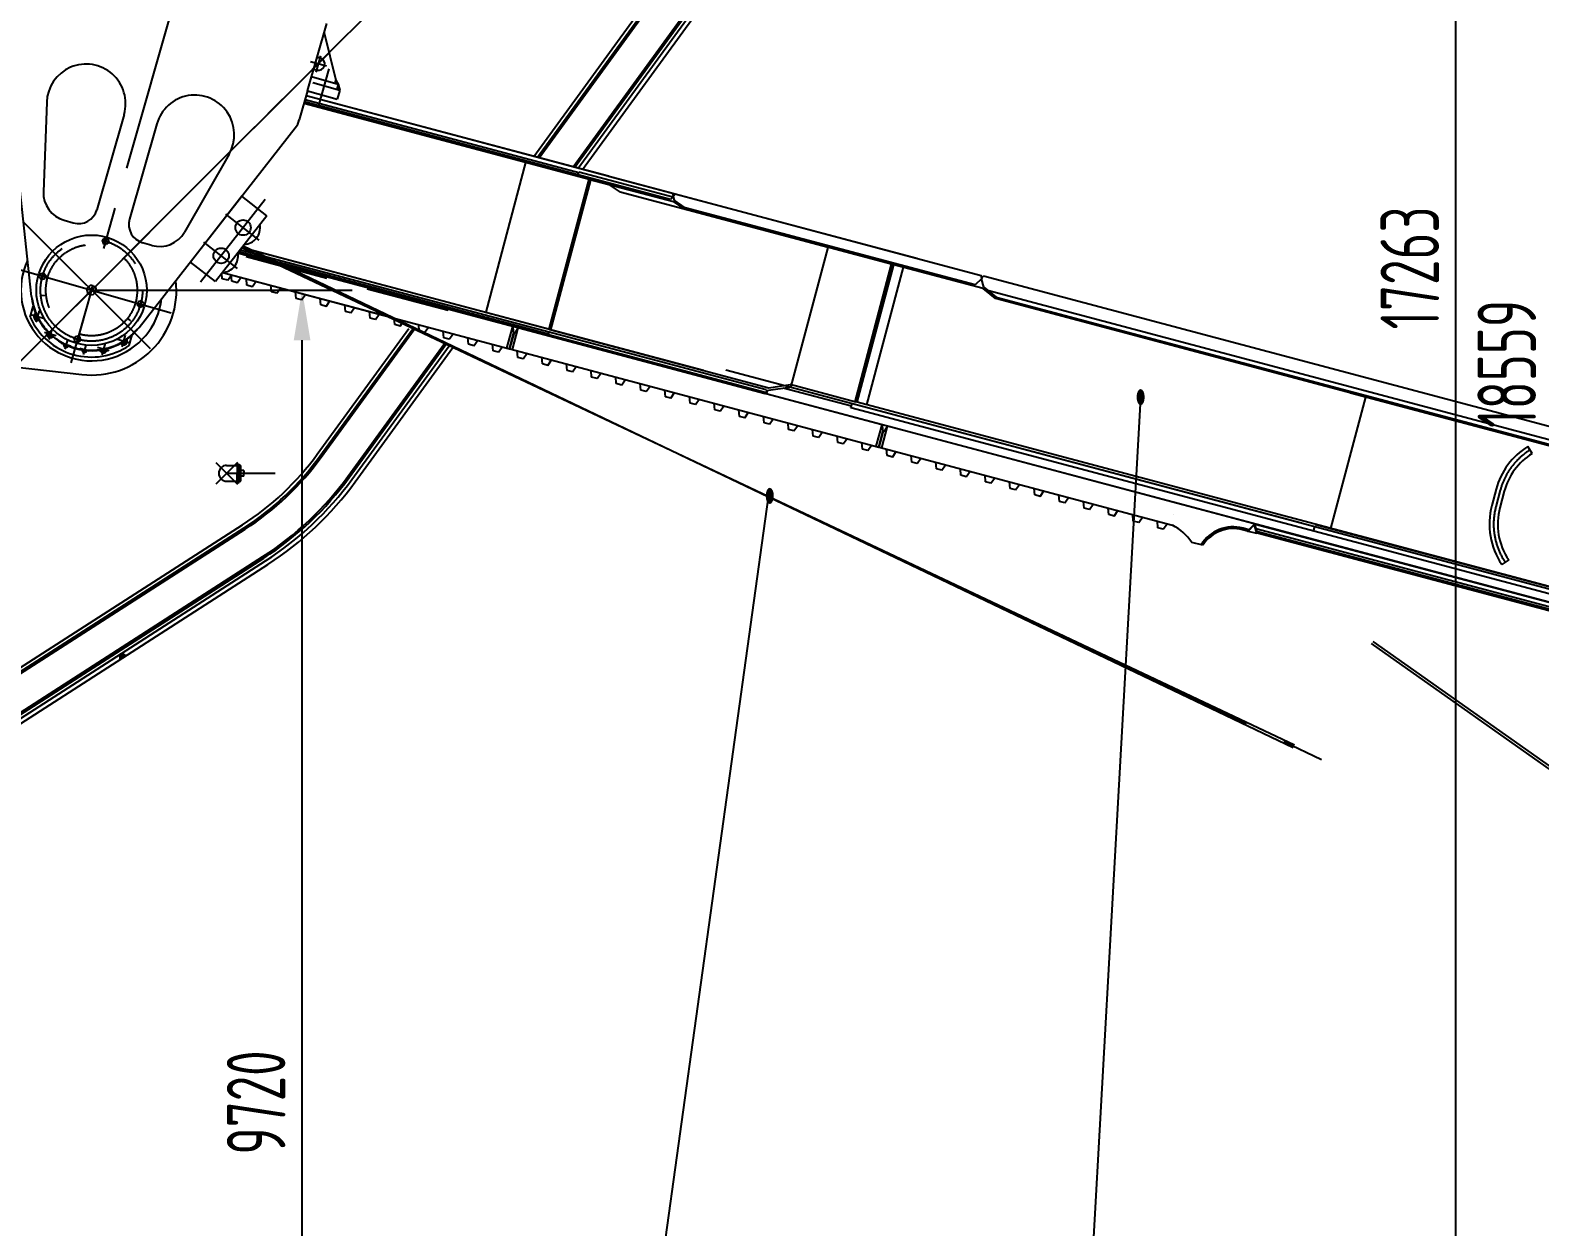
# Model space of a CAD drawing. Header units: millimetres. Extents: x 0 to 42000, y 0 to 29700.
# Drawn here: x 24494 to 33523, y 11457 to 18616 of the extents above; entities that cross this region are included whole.
import ezdxf
from ezdxf.enums import TextEntityAlignment as Align

# ---------------------------------------------------------------- set-up
doc = ezdxf.new("R2010")
doc.units = ezdxf.units.MM
doc.header["$LTSCALE"] = 1000
doc.linetypes.add('F', pattern=[0.75, 0.5, -0.25])
doc.linetypes.add('G', pattern=[2, 1.25, -0.25, 0.25, -0.25])
for name, color, linetype in [('01', 7, 'Continuous'), ('02', 1, 'Continuous'), ('04', 2, 'F'), ('05', 142, 'G'), ('08', 1, 'Continuous')]:
    doc.layers.add(name, color=color, linetype=linetype)
doc.styles.get("Standard").update_dxf_attribs({"font": 'isocp', "width": 0.707, "bigfont": 'intecad.shx'})
doc.dimstyles.new('INTE', dxfattribs={"dimscale": 100, "dimtxt": 3.5, "dimasz": 3, "dimexe": 3, "dimexo": 0, "dimgap": 1, "dimtad": 1, "dimdec": 0, "dimdsep": 46, "dimtxsty": 'Standard', "dimcen": 0, "dimclrd": 1, "dimclre": 1, "dimclrt": 3, "dimaunit": 1, "dimadec": 0, "dimazin": 0, "dimtfac": 1, "dimtdec": 0, "dimtmove": 0, "dimatfit": 0, "dimfxl": 1, "dimarcsym": 0})

# ---------------------------------------------------------------- blocks, each defined once
blk = doc.blocks.new('*U103')
at = {"layer": '01'}
for p, q in [((0, 20), (-18, 9.6)), ((-18, 9.6), (-18, 0)), ((-18, -9.6), (-18, 0)), ((18, 9.6), (0, 20)), ((18, 0), (18, 9.6)), ((18, 0), (18, -9.6)), ((0, -20), (-18, -9.6)), ((18, -9.6), (0, -20))]:
    blk.add_line(p, q, dxfattribs=at)
at = {"layer": '05'}
for p, q in [((-19.7, 0), (20.5, 0)), ((0, 21.6), (0, -21.2))]:
    blk.add_line(p, q, dxfattribs=at)
blk = doc.blocks.new('*U104')
at = {"layer": '01'}
for p, q in [((0, 30.4), (-27.5, 14.5)), ((-27.5, 14.5), (-27.5, 0)), ((-27.5, -14.5), (-27.5, 0)), ((27.5, 14.5), (0, 30.4)), ((27.5, 0), (27.5, 14.5)), ((27.5, 0), (27.5, -14.5)), ((0, -30.4), (-27.5, -14.5)), ((27.5, -14.5), (0, -30.4))]:
    blk.add_line(p, q, dxfattribs=at)
at = {"layer": '05'}
for p, q in [((-29.2, 0), (30, 0)), ((0, 32), (0, -31.6))]:
    blk.add_line(p, q, dxfattribs=at)
blk = doc.blocks.new('*D675')
at = {"layer": '08', "color": 1, "lineweight": -2}
for p, q in [((32404, 24603.7), (33320.5, 24603.7)), ((33020.5, 7640.5), (33020.5, 24303.7)), ((18876.1, 7340.5), (33320.5, 7340.5))]:
    blk.add_line(p, q, dxfattribs=at)
at = {"layer": '08', "color": 1}
for points in [[(32970.5, 24303.7), (33070.5, 24303.7), (33020.5, 24603.7)], [(32970.5, 7640.5), (33070.5, 7640.5), (33020.5, 7340.5)]]:
    blk.add_solid(points, dxfattribs=at)
at = {"layer": 'DEFPOINTS', "color": 0}
for p in [(32404, 24603.7), (33020.5, 24603.7), (18876.1, 7340.5)]:
    blk.add_point(p, dxfattribs=at)
at = {"layer": '08', "color": 3, "insert": (32745.5, 17193.2), "char_height": 350, "attachment_point": 5, "rotation": 90}
blk.add_mtext('17263', dxfattribs=at)
blk = doc.blocks.new('*D676')
at = {"layer": '08', "color": 1, "lineweight": -2}
for p, q in [((32404, 25899.2), (33900.9, 25899.2)), ((33600.9, 7640.5), (33600.9, 25599.2)), ((28531.9, 7340.5), (33900.9, 7340.5))]:
    blk.add_line(p, q, dxfattribs=at)
at = {"layer": '08', "color": 1}
for points in [[(33550.9, 25599.2), (33650.9, 25599.2), (33600.9, 25899.2)], [(33550.9, 7640.5), (33650.9, 7640.5), (33600.9, 7340.5)]]:
    blk.add_solid(points, dxfattribs=at)
at = {"layer": 'DEFPOINTS', "color": 0}
for p in [(32404, 25899.2), (33600.9, 25899.2), (28531.9, 7340.5)]:
    blk.add_point(p, dxfattribs=at)
at = {"layer": '08', "color": 3, "insert": (33325.9, 16619.8), "char_height": 350, "attachment_point": 5, "rotation": 90}
blk.add_mtext('18559', dxfattribs=at)
blk = doc.blocks.new('*D682')
at = {"layer": '08', "color": 1, "lineweight": -2}
for p, q in [((24860.7, 17060.6), (26420, 17060.6)), ((26120, 7640.5), (26120, 16760.6)), ((22234, 7340.5), (26420, 7340.5))]:
    blk.add_line(p, q, dxfattribs=at)
at = {"layer": '08', "color": 1}
for points in [[(26070, 16760.6), (26170, 16760.6), (26120, 17060.6)], [(26070, 7640.5), (26170, 7640.5), (26120, 7340.5)]]:
    blk.add_solid(points, dxfattribs=at)
at = {"layer": 'DEFPOINTS', "color": 0}
for p in [(24860.7, 17060.6), (26120, 17060.6), (22234, 7340.5)]:
    blk.add_point(p, dxfattribs=at)
at = {"layer": '08', "color": 3, "insert": (25844.9, 12200.6), "char_height": 350, "attachment_point": 5, "rotation": 90}
blk.add_mtext('9720', dxfattribs=at)
blk = doc.blocks.new('gfsds')
for points in [[(84484.5, 18863.7), (84486.2, 18869.9), (84482.9, 18870.8), (84481.3, 18864.7), (84444.1, 18827.3), (84447.4, 18826.4)], [(84487.5, 18863.4), (84489.1, 18869.2), (84486.2, 18869.9), (84484.5, 18863.7), (84484.4, 18863.5), (84497.4, 18815.2), (84500.8, 18814.3)]]:
    blk.add_hatch(color=256).paths.add_polyline_path(points)
for p, q in [((80443.7, 20970.5), (78806.4, 21406.3)), ((81006.3, 20847.6), (78813.6, 21431.3)), ((80509.3, 20930.2), (78800.4, 21385.1)), ((80993.2, 20811.8), (78803.1, 21394.8)), ((80440.6, 20958.9), (80444.6, 20974)), ((81005.9, 20824.5), (80444.6, 20974)), ((80503.8, 20931.7), (80265.3, 20035.9)), ((80270.9, 20034.4), (80509.3, 20930.2)), ((80277.2, 20031.7), (80515.6, 20927.5)), ((81008.7, 20827.3), (80993.2, 20811.8)), ((81010.2, 20833.1), (81006.3, 20847.6)), ((81008.7, 20827.3), (81010.2, 20833.1)), ((81008.7, 20827.3), (81010.2, 20833.1)), ((81008.7, 20827.3), (81014.4, 20806.1)), ((81009.7, 20796), (81076.7, 20752.3)), ((81010.2, 20833.1), (81020.8, 20843.8)), ((81081.2, 20761.5), (81014.4, 20806.1)), ((81020.8, 20843.8), (82850.1, 20356.8)), ((82815.8, 20299.7), (81081.2, 20761.5)), ((78430.4, 20524.3), (80270.9, 20034.4)), ((80048.5, 20051.2), (78402.9, 20489.2)), ((82313.1, 20423.2), (82094.2, 19600.8)), ((82109, 19597.9), (82327.9, 20420.3)), ((82861.8, 20278.2), (82320.6, 20422.2)), ((78311.8, 20336.8), (78308.9, 20369)), ((78343.8, 20328.3), (78311.8, 20336.8)), ((78313.6, 20375), (80029.7, 19918.2)), ((78343.8, 20328.3), (78366.5, 20360.9)), ((78459.1, 20297.6), (78455.5, 20337.2)), ((78491.1, 20289.1), (78513.8, 20321.7)), ((82852.5, 20336.5), (82815.8, 20299.7)), ((82854, 20342.3), (82850.1, 20356.8)), ((82854, 20342.3), (82852.5, 20336.5)), ((82854, 20342.3), (82852.5, 20336.5)), ((82866, 20286.4), (82852.5, 20336.5)), ((82864.6, 20353), (82854, 20342.3)), ((86715.1, 19328), (82864.6, 20353)), ((78491.1, 20289.1), (78459.1, 20297.6)), ((78606.3, 20258.4), (78602.8, 20298)), ((78638.3, 20249.9), (78606.3, 20258.4)), ((78638.3, 20249.9), (78661.1, 20282.5)), ((78753.6, 20219.2), (78750.1, 20258.8)), ((78785.6, 20210.7), (78808.4, 20243.3)), ((82937.3, 20217.7), (82861.8, 20278.2)), ((82866, 20286.4), (82941.3, 20227)), ((82888.7, 20268.5), (86737.8, 19243.9)), ((82941.3, 20227), (86745.8, 19214.3)), ((78785.6, 20210.7), (78753.6, 20219.2)), ((78900.9, 20180), (78897.4, 20219.6)), ((78932.9, 20171.5), (78900.9, 20180)), ((78932.9, 20171.5), (78955.6, 20204.1)), ((79048.2, 20140.8), (79044.6, 20180.4)), ((79080.2, 20132.3), (79048.2, 20140.8)), ((79080.2, 20132.3), (79102.9, 20164.9)), ((79195.4, 20101.6), (79191.9, 20141.2)), ((86752.9, 19202), (82937.3, 20217.7)), ((79227.4, 20093.1), (79195.4, 20101.6)), ((79227.4, 20093.1), (79250.2, 20125.7)), ((79342.7, 20062.4), (79339.2, 20102)), ((79374.7, 20053.9), (79342.7, 20062.4)), ((79374.7, 20053.9), (79397.4, 20086.5)), ((79490, 20023.2), (79486.4, 20062.8)), ((79522, 20014.7), (79544.7, 20047.3)), ((80014.2, 19922.3), (80048.5, 20051.2)), ((79522, 20014.7), (79490, 20023.2)), ((79637.2, 19984), (79633.7, 20023.6)), ((79669.2, 19975.5), (79637.2, 19984)), ((79669.2, 19975.5), (79692, 20008.1)), ((79784.5, 19944.8), (79781, 19984.4)), ((79816.5, 19936.3), (79839.3, 19968.9)), ((80029.7, 19918.2), (80055.7, 20016.2)), ((80032.4, 19917.5), (80058.5, 20015.4)), ((80047.5, 19985.2), (80049.6, 19993)), ((80047.8, 19913.4), (80082.1, 20042.2)), ((80055.7, 20016.2), (80053.7, 20008.4)), ((80055.7, 20016.2), (80053.7, 20008.4)), ((80055.7, 20016.2), (80053.7, 20008.4)), ((80058.5, 20015.4), (80056.4, 20007.7)), ((80058.5, 20015.4), (80056.4, 20007.7)), ((80058.5, 20015.4), (80056.4, 20007.7)), ((82257.6, 19463.2), (80082.1, 20042.2)), ((80260.3, 19994.8), (80266.8, 20019)), ((79816.5, 19936.3), (79784.5, 19944.8)), ((79931.8, 19905.6), (79928.3, 19945.2)), ((79963.8, 19897.1), (79931.8, 19905.6)), ((79963.8, 19897.1), (79986.5, 19929.7)), ((80032.4, 19917.5), (82238.7, 19330.2)), ((80079.1, 19866.4), (80075.5, 19906)), ((80111.1, 19857.9), (80079.1, 19866.4)), ((80111.1, 19857.9), (80133.8, 19890.5)), ((80226.3, 19827.2), (80222.8, 19866.8)), ((80258.3, 19818.7), (80226.3, 19827.2)), ((80258.3, 19818.7), (80281.1, 19851.3)), ((80373.6, 19788), (80370.1, 19827.6)), ((80405.6, 19779.5), (80373.6, 19788)), ((80405.6, 19779.5), (80428.3, 19812.1)), ((80520.9, 19748.8), (80517.3, 19788.4)), ((80552.9, 19740.3), (80520.9, 19748.8)), ((80552.9, 19740.3), (80575.6, 19772.9)), ((80668.1, 19709.6), (80664.6, 19749.2)), ((80700.1, 19701.1), (80668.1, 19709.6)), ((80700.1, 19701.1), (80722.9, 19733.7)), ((80815.4, 19670.4), (80811.9, 19710)), ((80847.4, 19661.9), (80870.2, 19694.5)), ((81578.9, 19670.7), (81707.2, 19688.3)), ((81580, 19684.9), (81709.1, 19703.3)), ((86530.2, 18404.5), (81707.2, 19688.3)), ((80847.4, 19661.9), (80815.4, 19670.4)), ((80962.7, 19631.2), (80959.2, 19670.8)), ((80994.7, 19622.7), (80962.7, 19631.2)), ((80994.7, 19622.7), (81017.4, 19655.3)), ((81110, 19592), (81106.4, 19631.6)), ((81142, 19583.5), (81164.7, 19616.1)), ((81567.5, 19657.2), (81568.3, 19660.1)), ((81567.5, 19657.2), (81570.5, 19646.1)), ((81568.3, 19660.1), (81578.9, 19670.7)), ((86468.3, 18342.3), (81570.5, 19646.1)), ((82074.3, 19574.5), (81667.2, 19682.8)), ((86544, 18417.4), (82101.7, 19599.9)), ((84942.5, 18842.6), (85151.6, 19628.3)), ((86752.9, 19202), (85059.8, 19652.7)), ((81142, 19583.5), (81110, 19592)), ((81257.2, 19552.8), (81253.7, 19592.4)), ((81289.2, 19544.3), (81257.2, 19552.8)), ((81289.2, 19544.3), (81312, 19576.9)), ((81404.5, 19513.6), (81401, 19553.2)), ((81436.5, 19505.1), (81404.5, 19513.6)), ((81436.5, 19505.1), (81459.2, 19537.7)), ((81551.8, 19474.4), (81548.2, 19514)), ((82071.4, 19563.9), (82078.3, 19589.5)), ((86508.6, 18382.8), (82071.4, 19563.9)), ((81583.8, 19465.9), (81551.8, 19474.4)), ((81583.8, 19465.9), (81606.5, 19498.5)), ((81699, 19435.2), (81695.5, 19474.8)), ((81731, 19426.7), (81699, 19435.2)), ((81731, 19426.7), (81753.8, 19459.3)), ((81846.3, 19396), (81842.8, 19435.6)), ((81878.3, 19387.5), (81901.1, 19420.1)), ((82223.3, 19334.3), (82257.6, 19463.2)), ((82238.7, 19330.2), (82264.8, 19428.1)), ((82241.5, 19329.5), (82267.5, 19427.4)), ((82256.9, 19325.3), (82291.2, 19454.2)), ((82264.8, 19428.1), (82262.8, 19420.4)), ((82264.8, 19428.1), (82262.8, 19420.4)), ((82264.8, 19428.1), (82262.8, 19420.4)), ((82267.5, 19427.4), (82265.5, 19419.7)), ((82267.5, 19427.4), (82265.5, 19419.7)), ((82267.5, 19427.4), (82265.5, 19419.7)), ((84482.9, 18870.8), (82291.2, 19454.2)), ((81878.3, 19387.5), (81846.3, 19396)), ((81993.6, 19356.8), (81990.1, 19396.4)), ((82025.6, 19348.3), (81993.6, 19356.8)), ((82025.6, 19348.3), (82048.3, 19380.9)), ((82140.9, 19317.6), (82137.3, 19357.2)), ((82172.9, 19309.1), (82195.6, 19341.7)), ((82241.5, 19329.5), (83994.3, 18862.9)), ((82256.6, 19397.2), (82258.6, 19404.9)), ((86146.3, 19290.9), (86119.8, 19333.3)), ((82172.9, 19309.1), (82140.9, 19317.6)), ((82288.1, 19278.4), (82284.6, 19318)), ((82320.1, 19269.9), (82288.1, 19278.4)), ((82320.1, 19269.9), (82342.9, 19302.5)), ((82435.4, 19239.2), (82431.9, 19278.8)), ((82467.4, 19230.7), (82435.4, 19239.2)), ((82467.4, 19230.7), (82490.1, 19263.3)), ((82582.7, 19200), (82579.2, 19238.9)), ((82614.7, 19191.5), (82582.7, 19200)), ((82614.7, 19191.5), (82637.4, 19224.1)), ((82729.9, 19160.8), (82726.4, 19200.4)), ((82761.9, 19152.3), (82729.9, 19160.8)), ((82761.9, 19152.3), (82784.7, 19184.9)), ((82877.2, 19121.6), (82873.7, 19161.2)), ((82909.2, 19113.1), (82932, 19145.7)), ((82909.2, 19113.1), (82877.2, 19121.6)), ((83024.5, 19082.4), (83021, 19122)), ((83056.5, 19073.9), (83024.5, 19082.4)), ((83056.5, 19073.9), (83079.2, 19106.5)), ((83171.8, 19043.2), (83168.2, 19082.8)), ((83203.8, 19034.7), (83226.5, 19067.2)), ((85931.4, 19078.1), (85905.1, 18979.5)), ((85979.7, 19065.2), (85953.4, 18966.7)), ((83203.8, 19034.7), (83171.8, 19043.2)), ((83319, 19004), (83315.5, 19043.6)), ((83351, 18995.5), (83319, 19004)), ((83351, 18995.5), (83373.8, 19028)), ((83466.3, 18964.8), (83462.8, 19004.4)), ((83498.3, 18956.3), (83466.3, 18964.8)), ((83498.3, 18956.3), (83521, 18988.8)), ((83613.6, 18925.6), (83610, 18965.2)), ((83645.6, 18917.1), (83613.6, 18925.6)), ((83645.6, 18917.1), (83668.3, 18949.6)), ((83760.8, 18886.4), (83757.3, 18926)), ((83792.9, 18877.9), (83760.8, 18886.4)), ((83792.9, 18877.9), (83815.6, 18910.4)), ((83800.5, 18888.9), (83805.6, 18896.1)), ((83908.1, 18847.2), (83904.6, 18886.8)), ((84002.2, 18927.7), (84002.2, 18927.7)), ((83940.1, 18838.7), (83908.1, 18847.2)), ((83924.8, 18845.3), (83923.6, 18841.1)), ((83940.1, 18838.7), (83962.9, 18871.2)), ((84444.1, 18827.3), (84414.3, 18835.3)), ((84452.2, 18835.5), (84416.9, 18844.9)), ((84481.3, 18864.7), (84444.1, 18827.3)), ((84444.1, 18827.3), (84447.4, 18826.4)), ((84447.4, 18826.4), (84484.5, 18863.7)), ((84447.4, 18826.4), (84497.4, 18815.2)), ((84482.9, 18870.8), (84481.3, 18864.7)), ((84484.4, 18863.5), (84497.4, 18815.2)), ((84484.5, 18863.7), (84486.2, 18869.9)), ((84487.5, 18863.4), (84489.1, 18869.2)), ((84487.5, 18863.4), (84500.8, 18814.3)), ((84489.1, 18869.2), (86518.4, 18329)), ((84493.3, 18842.2), (86501.4, 18307.6)), ((84500.8, 18814.3), (84497.4, 18815.2)), ((86489.2, 18295.4), (84497.8, 18825.5)), ((86481, 18287.2), (84500.8, 18814.3)), ((84839.1, 18827.2), (84845.9, 18852.8)), ((84850.7, 18867.1), (86543.8, 18416.4)), ((84176.4, 18742.3), (84110.6, 18759.8)), ((86006, 18654.7), (85964.5, 18626.7))]:
    blk.add_line(p, q)
at = {"ltscale": 3}
for p, q in [((80510, 20929), (80271.6, 20033.2)), ((81009.7, 20796), (80510, 20929)), ((82320.4, 20421.3), (81076.7, 20752.3)), ((82101.5, 19598.9), (82320.4, 20421.3)), ((80271.6, 20033.2), (81580, 19684.9)), ((82101.5, 19598.9), (81709.1, 19703.3))]:
    blk.add_line(p, q, dxfattribs=at)
at = {"ltscale": 1.333333}
for p, q in [((78411.6, 20500.3), (80263.7, 20007.3)), ((78419.7, 20510.6), (81564.1, 19673.6)), ((81559.3, 19649), (78402.9, 20489.2)), ((80262.8, 20003.9), (81567, 19656.7)), ((81567.5, 19657.2), (81559.3, 19649)), ((81564.1, 19673.6), (81568, 19659.1)), ((81568, 19659.1), (81567.5, 19657.2))]:
    blk.add_line(p, q, dxfattribs=at)
for centre, radius, start, end in [((86348.8, 18967), 432, 122.0113, 165.09417), ((86348.8, 18967), 382, 122.0113, 165.09417), ((86322.6, 18868.4), 432, 165.09417, 214.01752), ((86322.6, 18868.4), 382, 165.09417, 214.01752), ((83856.9, 18590.5), 305, 33.7158, 63.24416), ((84358.7, 18626.5), 226, 75.09417, 148.37921), ((84358.7, 18626.5), 216, 75.09417, 147.58095)]:
    blk.add_arc(centre, radius, start, end)
at = {"layer": '01', "color": 7, "linetype": 'Continuous', "ltscale": 1.5}
for p, q in [((82320.6, 20422.2), (82101.7, 19599.9)), ((82383.4, 20405.5), (82164.5, 19583.1))]:
    blk.add_line(p, q, dxfattribs=at)
at = {"layer": '01', "color": 7, "linetype": 'Continuous'}
for p, q in [((80048.5, 20051.2), (80051.3, 20021.4)), ((80082.1, 20042.2), (80064.9, 20017.8)), ((82257.6, 19463.2), (82260.4, 19433.4)), ((82291.2, 19454.2), (82274, 19429.7))]:
    blk.add_line(p, q, dxfattribs=at)
for centre, start, end in [((80057.3, 20022), 185.36718, 255.09417), ((80060, 20021.2), 255.09417, 324.82117), ((82266.4, 19433.9), 185.36718, 255.09417), ((82269.1, 19433.2), 255.09417, 324.82117)]:
    blk.add_arc(centre, 6, start, end, dxfattribs=at)
at = {"layer": '05', "color": 4, "linetype": 'G'}
blk.add_line((85955.5, 19071.7), (85929.3, 18973.1), dxfattribs=at)
for centre, start, end in [((86348.8, 18967), 122.0113, 165.09417), ((86322.6, 18868.4), 165.09417, 214.01752)]:
    blk.add_arc(centre, 407, start, end, dxfattribs=at)

msp = doc.modelspace()

# ---------------------------------------------------------------- hatches: boundary and pattern name
at = {"layer": '01'}
h = msp.add_hatch(color=256, dxfattribs=at)
h.paths.add_polyline_path([(26335.7, 18293.4), (26345.2, 18257.4), (26326.9, 18262.6)])
h.paths.add_polyline_path([(26322.2, 18317), (26335.7, 18293.4), (26317, 18298.8)])
h = msp.add_hatch(color=256, dxfattribs=at)
h.paths.add_polyline_path([(25034.8, 14883.8), (25029.5, 14880.3), (25030.8, 14851.5), (25048.3, 14862.7)])
h.paths.add_polyline_path([(25048.3, 14862.7), (25064.8, 14873.3), (25046.8, 14891.4), (25034.8, 14883.8)])

# ---------------------------------------------------------------- linework, layer by layer
for p, q in [((27456.7, 17824.4), (26131.4, 18177.2)), ((27952.7, 17742), (26144.6, 18223.3)), ((27456.7, 17824.4), (27218.3, 16928.6)), ((27956.1, 17690.5), (27456.5, 17823.4)), ((27952.7, 17742), (29796.5, 17251.3)), ((27956.1, 17690.5), (28023.1, 17646.7)), ((29266.8, 17315.7), (28023.1, 17646.7)), ((25946.6, 17224.7), (25734, 17281.3)), ((25946.6, 17224.7), (25734, 17281.3)), ((25809, 17303.7), (28521.9, 16581.6)), ((29044, 16478.8), (29266.8, 17315.7)), ((25644.7, 17167), (26615.5, 16908.6)), ((28505.8, 16543.5), (26009.4, 17208)), ((25700, 17113.7), (25696.5, 17153.2)), ((25732.1, 17105.1), (25700, 17113.7)), ((25732.1, 17105.1), (25754.8, 17137.7)), ((32098.3, 15665.8), (28653.6, 16582.7))]:
    msp.add_line(p, q)
for p, q in [((27506.6, 17860.8), (32204.5, 24320)), ((27527.3, 17855.3), (32225.8, 24315.3)), ((27537.7, 17852.5), (32222.1, 24293.3)), ((27740.7, 17798.5), (32392.4, 24194.2)), ((27751.1, 17795.7), (32400.5, 24188.3)), ((27771.8, 17790.2), (32412.9, 24171.3)), ((27797.7, 17783.3), (32432, 24155.1)), ((26322.2, 18317), (26335.7, 18293.4)), ((26335.7, 18293.4), (26326.9, 18262.6)), ((26345.2, 18257.4), (26329.6, 18202.6)), ((26335.7, 18293.4), (26345.2, 18257.4)), ((24592.4, 18186), (24572.3, 17649.4)), ((25683.1, 17874.3), (25416.7, 17408.1)), ((25759.8, 17622.7), (25451.6, 17228.5)), ((25909.4, 17505.7), (25759.8, 17622.7)), ((24696.2, 17478.5), (24751, 17462.9)), ((25909.4, 17505.7), (25601.3, 17111.5)), ((25221.2, 17328.5), (25166.4, 17344.2)), ((32055.2, 14338.3), (25759, 17313.3)), ((32048, 14322.3), (25767.2, 17323.7)), ((25601.3, 17111.5), (25451.6, 17228.5)), ((26210.5, 16078.7), (26758.3, 16832)), ((26226.7, 16067), (26781.7, 16830.1)), ((26234.7, 16061.1), (26790.9, 16825.7)), ((26393.3, 15945.8), (26971.3, 16740.5)), ((26401.3, 15939.9), (26980.5, 16736.2)), ((26417.5, 15928.2), (26998.9, 16727.5)), ((26437.7, 15913.5), (27021.9, 16716.6)), ((25732.5, 16020.1), (25742.7, 16020.1)), ((25732.5, 16020.1), (25732.5, 15965)), ((25742.7, 16020.1), (25742.7, 15965)), ((25753.3, 15917.5), (25753.3, 16012.5)), ((25732.5, 15909.8), (25732.5, 15965)), ((25732.5, 15909.8), (25742.7, 15909.8)), ((25742.7, 15909.8), (25742.7, 15965)), ((25770.8, 15981.4), (25753.3, 15981.4)), ((25770.8, 15948.6), (25753.3, 15948.6)), ((25770.8, 15981.4), (25770.8, 15965)), ((25770.8, 15948.6), (25770.8, 15965)), ((23853.2, 14428.4), (25763.2, 15656.4)), ((23867.6, 14413.9), (25774, 15639.6)), ((23892.1, 14417.8), (25779.4, 15631.1)), ((20469.6, 11972.5), (25890.8, 15457.9)), ((20487.1, 11960), (25901.6, 15441)), ((24033.9, 14275.9), (25885.4, 15466.3)), ((22600.2, 13288.8), (25915.2, 15420)), ((25029.5, 14880.3), (25030.8, 14851.5)), ((25034.8, 14883.8), (25048.3, 14862.7)), ((25046.8, 14891.4), (25064.8, 14873.3))]:
    msp.add_line(p, q, dxfattribs=at)
at = {"layer": '01', "color": 7, "linetype": 'Continuous'}
for p, q in [((26152.6, 18253.2), (26267.8, 18656)), ((24500.7, 17021.7), (24339.2, 18528.5)), ((26251.6, 18599.5), (26322.2, 18317)), ((26177.1, 18338.7), (26335.7, 18293.4)), ((26153.1, 18253), (26103.4, 18079)), ((26152.6, 18253.2), (26329.6, 18202.6)), ((26184.3, 18303.4), (26345.2, 18257.4)), ((26317, 18298.8), (26322.2, 18317)), ((25055.2, 18112.3), (24892, 17541.2)), ((25251.3, 18056.3), (25088.1, 17485.1)), ((25145.8, 16837.3), (26079.1, 18031.3)), ((24494.3, 16899.5), (24512.2, 16962)), ((25086.6, 16730.2), (25104.5, 16792.8)), ((24241.8, 16619.4), (24803.2, 16555.5)), ((25668.8, 16012.5), (25732.5, 16012.5)), ((25742.7, 16012.5), (25753.3, 16012.5)), ((25668.8, 15917.5), (25732.5, 15917.5)), ((25742.7, 15917.5), (25753.3, 15917.5)), ((32514.6, 14945.7), (34861.6, 13288.5)), ((32524.3, 14957.9), (34871.7, 13300.9))]:
    msp.add_line(p, q, dxfattribs=at)
at = {"layer": '01'}
for centre in [(25767.1, 17434.7), (25635.8, 17266.7)]:
    msp.add_circle(centre, 46, dxfattribs=at)
at = {"layer": '01', "color": 7, "linetype": 'Continuous'}
msp.add_circle((24860.6, 17060.3), 330, dxfattribs=at)
for centre, radius, start, end in [((26217.7, 18413.5), 38, 254.05124, 74.05124), ((26217.7, 18413.5), 38, 74.05124, 103.19962), ((24828.3, 18177.2), 236, 344.05124, 177.85458), ((26217.7, 18413.5), 38, 224.90286, 254.05124), ((25478.2, 17991.4), 236, 330.24791, 164.05124), ((25968.8, 18117.5), 140, 321.9865, 344.05124), ((24782.4, 17572.5), 114, 254.05124, 344.05124), ((25197.7, 17453.8), 114, 164.05124, 254.05124), ((24860.6, 17060.3), 362, 186.11598, 254.05124), ((24860.6, 17060.3), 400, 203.69735, 254.05124), ((24538, 16902.9), 23, 121.67939, 290.32239), ((24538, 16902.9), 22, 122.10254, 289.89924), ((24614.4, 16799.1), 23, 142.36779, 311.0108), ((24860.6, 17060.3), 362, 254.05124, 321.9865), ((24708.4, 16735.1), 15.5, 164.86435, 324.9666), ((24860.6, 17060.3), 400, 254.05124, 304.40513), ((24931.7, 16708.4), 23, 197.09169, 5.73469), ((25051.4, 16756.2), 23, 217.78009, 37.20217), ((25051.4, 16756.2), 22, 218.20325, 36.54575), ((24818, 16703.8), 15.5, 183.13588, 343.23813), ((25668.8, 15965), 47.5, 90, 270)]:
    msp.add_arc(centre, radius, start, end, dxfattribs=at)
at = {"layer": '01'}
for centre, radius, start, end in [((24743.2, 17643), 171, 177.85458, 254.05124), ((25767.1, 17434.7), 101.6, 274.30322, 9.66978), ((25268.2, 17492.9), 171, 254.05124, 330.24791), ((25635.8, 17266.7), 101.6, 274.30322, 9.66978), ((24860.6, 17060.3), 422.5, 155.07567, 353.02681), ((24860.6, 17060.3), 508, 263.51037, 6.53977), ((24538, 16902.9), 15.2, 126.2027, 285.79908), ((24614.4, 16799.1), 22, 142.79095, 310.58764), ((24614.4, 16799.1), 15.2, 146.89111, 306.48748), ((24708.4, 16735.1), 14.5, 165.72625, 324.1047), ((24708.4, 16735.1), 10.3, 171.03302, 318.79794), ((24931.7, 16708.4), 22, 197.51484, 5.31154), ((24931.7, 16708.4), 15.2, 201.615, 1.21138), ((25051.4, 16756.2), 15.2, 222.3034, 29.64614), ((24818, 16703.8), 14.5, 183.99778, 342.37623), ((24818, 16703.8), 10.3, 189.30454, 337.06946), ((24860.6, 17060.3), 1669, 302.73715, 323.97676), ((24860.6, 17060.3), 1689, 302.73715, 323.97676), ((24860.6, 17060.3), 1699, 302.73715, 323.97676), ((24860.6, 17060.3), 1895, 302.73715, 323.97676), ((24860.6, 17060.3), 1905, 302.73715, 323.97676), ((24860.6, 17060.3), 1925, 302.73715, 323.97676), ((24860.6, 17060.3), 1950, 302.73715, 323.97676)]:
    msp.add_arc(centre, radius, start, end, dxfattribs=at)
at = {"layer": '02'}
for p, q in [((31135.6, 16415.7), (30704.5, 8762.1)), ((28907.6, 15823), (27928.9, 8762.1))]:
    msp.add_line(p, q, dxfattribs=at)
at = {"layer": '02', "color": 1, "linetype": 'Continuous'}
for centre, radius, start, end in [((24538, 16902.9), 16.2, 125.39717, 286.6046), ((24614.4, 16799.1), 16.2, 146.08558, 307.29301), ((24708.4, 16735.1), 11.2, 169.61107, 320.21989), ((24931.7, 16708.4), 16.2, 200.80947, 2.0169), ((25051.4, 16756.2), 16.2, 221.49788, 31.06827), ((24818, 16703.8), 11.2, 187.88259, 338.49142)]:
    msp.add_arc(centre, radius, start, end, dxfattribs=at)
at = {"layer": '04', "color": 2, "linetype": 'F'}
msp.add_line((26992.9, 16937.9), (25728.6, 17274.4), dxfattribs=at)
at = {"layer": '04'}
for p, q in [((24564.3, 17028.6), (24589.1, 17031.5)), ((25095.4, 16876.8), (25075.7, 16892.2))]:
    msp.add_line(p, q, dxfattribs=at)
at = {"layer": '04', "color": 2, "linetype": 'F'}
msp.add_circle((24860.6, 17060.3), 273, dxfattribs=at)
at = {"layer": '05'}
for p, q in [((32720.7, 24920.4), (19673.9, 11873.6)), ((25412.8, 18992.4), (24736.5, 16626.1)), ((26281.5, 18481.2), (24541.3, 16741)), ((26265.8, 18399.7), (26169.6, 18427.2)), ((26204, 18365.4), (26231.4, 18461.5)), ((26215.6, 18151.3), (26282.2, 18384.4)), ((24454.9, 17466), (25210.4, 16710.5)), ((24938.2, 17331.7), (24949.9, 17372.6)), ((24308.9, 17217.9), (25336.2, 16924.4)), ((24589.2, 17137.9), (24548.3, 17149.5)), ((25132.1, 16982.7), (25172.9, 16971)), ((24503.3, 16912.8), (24572.6, 16893)), ((24547.8, 16937.5), (24528.1, 16868.3)), ((24812.3, 16891), (24780.6, 16780.2)), ((24579.7, 16808.9), (24649, 16789.2)), ((24624.3, 16833.7), (24604.5, 16764.4)), ((24680.1, 16743.2), (24736.8, 16727)), ((24716.5, 16763.5), (24700.3, 16706.8)), ((24783, 16788.8), (24771.4, 16748)), ((24846.4, 16695.7), (24789.7, 16711.9)), ((24826.1, 16732.2), (24809.9, 16675.4)), ((24966.3, 16698.5), (24897, 16718.3)), ((24941.6, 16743), (24921.8, 16673.8)), ((25086, 16746.3), (25016.8, 16766.1)), ((25061.3, 16790.8), (25041.5, 16721.5)), ((27025, 16720.9), (32230.5, 14246.3)), ((25603.4, 16030.4), (25734.3, 15899.6)), ((25734.3, 16030.4), (25603.4, 15899.6))]:
    msp.add_line(p, q, dxfattribs=at)
at = {"layer": '05', "color": 4, "linetype": 'G'}
for p, q in [((25898.5, 17602.9), (25511.5, 17107.7)), ((25864.2, 17358.8), (25663.7, 17515.6)), ((25732.9, 17190.9), (25532.4, 17347.6))]:
    msp.add_line(p, q, dxfattribs=at)
at = {"layer": '05', "color": 142, "linetype": 'G'}
msp.add_line((25668.8, 15965), (25959.8, 15965), dxfattribs=at)
msp.add_circle((24860.6, 17060.3), 305, dxfattribs=at)
at = {"layer": '05'}
for start, end in [(188.31368, 254.05124), (254.05124, 319.7888)]:
    msp.add_arc((24860.6, 17060.3), 359, start, end, dxfattribs=at)

# ---------------------------------------------------------------- block references
at = {"layer": '01'}
msp.add_blockref('gfsds', (-52668.9, -3208), dxfattribs=at)
at = {"layer": '04', "extrusion": (0, 0, -1), "zscale": -1}
for name, p, rotation in [('*U103', (-24944.4, 17353.5), 105.9487589782171), ('*U103', (-24567.4, 17144.1), 15.94875897821618), ('*U104', (-24860.6, 17060.3), 105.9487589782171), ('*U103', (-25153.9, 16976.5), 195.9487589782162), ('*U103', (-24776.8, 16767), 285.9487589782171)]:
    msp.add_blockref(name, p, dxfattribs=dict(at, rotation=rotation))

# ---------------------------------------------------------------- texts
at = {"layer": '02', "width": 0.954386}
for p, p2 in [((31108.6, 16370.7), (31162.6, 16370.7)), ((28890.3, 15780), (28944.3, 15780))]:
    msp.add_text('●', height=90, dxfattribs=at).set_placement(p, p2, align=Align.FIT)

# ---------------------------------------------------------------- dimensions: what is measured, and where the dimension line sits
at = {"layer": '08'}
for base, p1, p2, picture, middle in [((33600.9, 25899.2), (28531.9, 7340.5), (32404, 25899.2), '*D676', (33325.9, 16619.8)), ((26120, 17060.6), (22234, 7340.5), (24860.7, 17060.6), '*D682', (25844.9, 12200.6))]:
    dim = msp.add_linear_dim(base=base, p1=p1, p2=p2, angle=90, dimstyle='INTE', dxfattribs=at)
    dim.commit()
    dim.dimension.update_dxf_attribs({"geometry": picture, "text_midpoint": middle})
dim = msp.add_linear_dim(base=(33020.5, 24603.7), p1=(18876.1, 7340.5), p2=(32404, 24603.7), angle=90, dimstyle='INTE', dxfattribs=at)
dim.commit()
dim.dimension.update_dxf_attribs({"geometry": '*D675', "text_midpoint": (33020.5, 17193.2), "dimtype": 160})

doc.saveas('drawing.dxf')
